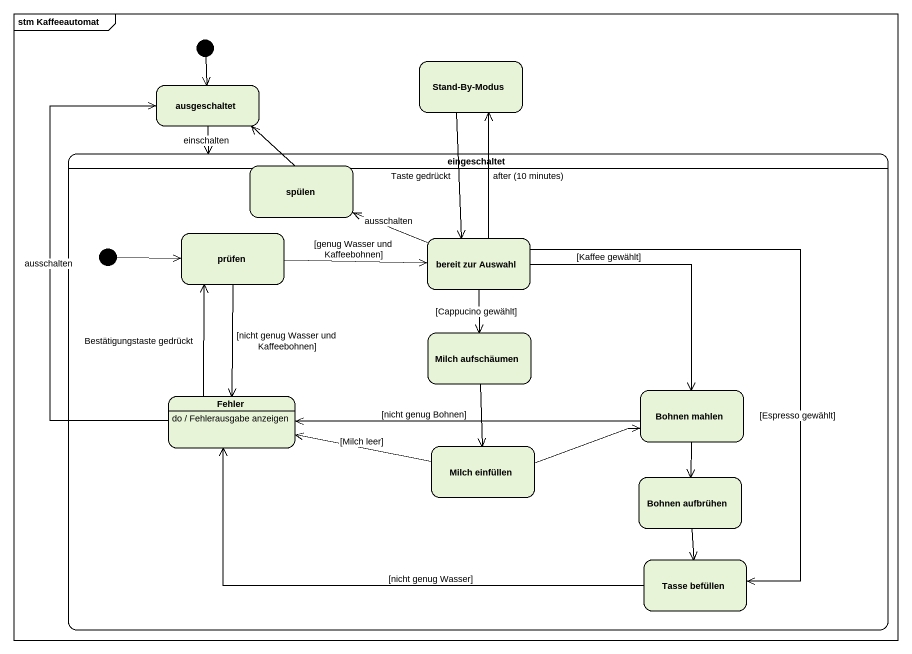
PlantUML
@startuml
mainframe stm Kaffeeautomat
hide empty description
state "Stand-By-Modus" as Stand_By_Modus
state ausgeschaltet
state eingeschaltet {
  state spülen
  state prüfen
  state "bereit zur Auswahl" as bereit_zur_Auswahl
  state "Milch aufschäumen" as Milch_aufschäumen
  state Fehler
  Fehler : do / Fehlerausgabe anzeigen
  state "Bohnen mahlen" as Bohnen_mahlen
  state "Milch einfüllen" as Milch_einfüllen
  state "Bohnen aufbrühen" as Bohnen_aufbrühen
  state "Tasse befüllen" as Tasse_befüllen
  [*] -right-> prüfen
}
[*] --> ausgeschaltet
Stand_By_Modus --> bereit_zur_Auswahl : Taste gedrückt
ausgeschaltet --> eingeschaltet : einschalten
spülen -up-> ausgeschaltet
prüfen -right-> bereit_zur_Auswahl : [genug Wasser und Kaffeebohnen]
prüfen --> Fehler : [nicht genug Wasser und Kaffeebohnen]
bereit_zur_Auswahl -up-> Stand_By_Modus : after (10 minutes)
bereit_zur_Auswahl -left-> spülen : ausschalten
bereit_zur_Auswahl --> Milch_aufschäumen : [Cappucino gewählt]
bereit_zur_Auswahl --> Bohnen_mahlen : [Kaffee gewählt]
bereit_zur_Auswahl --> Tasse_befüllen : [Espresso gewählt]
Milch_aufschäumen --> Milch_einfüllen
Fehler -up-> ausgeschaltet : ausschalten
Fehler -up-> prüfen : Bestätigungstaste gedrückt
Bohnen_mahlen -left-> Fehler : [nicht genug Bohnen]
Bohnen_mahlen --> Bohnen_aufbrühen
Milch_einfüllen -left-> Fehler : [Milch leer]
Milch_einfüllen -right-> Bohnen_mahlen
Bohnen_aufbrühen --> Tasse_befüllen
Tasse_befüllen -left-> Fehler : [nicht genug Wasser]
@enduml
